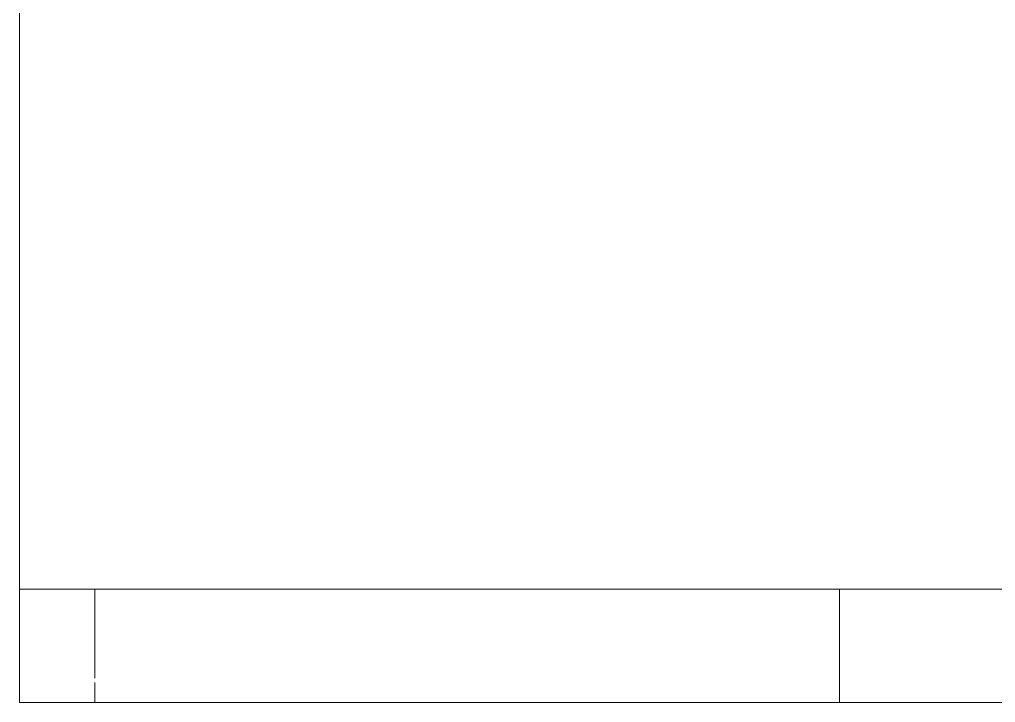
# Model space of a CAD drawing. Header units: millimetres. Extents: x 79795 to 317870, y -36033 to 97293.
# Drawn here: x 221949 to 222466, y 19264 to 19626 of the extents above; entities that cross this region are included whole.
import ezdxf

# ---------------------------------------------------------------- set-up
doc = ezdxf.new("R2010")
doc.units = ezdxf.units.MM
doc.header["$MEASUREMENT"] = 0
doc.layers.add('I-FURN', color=8, linetype='CONTINUOUS', lineweight=9)

msp = doc.modelspace()

# ---------------------------------------------------------------- linework, layer by layer
at = {"layer": 'I-FURN'}
for p, q in [((221948.52, 20663.76), (221948.52, 19263.76)), ((221948.52, 19263.76), (221948.52, 20663.76)), ((221988, 19323.76), (221948.52, 19323.76)), ((221948.52, 19323.76), (222383.15, 19323.76)), ((221948.52, 19323.76), (221948.52, 19263.76)), ((221948.52, 19323.76), (221948.52, 19263.76)), ((223508.52, 19323.76), (221988.52, 19323.76)), ((221988.52, 19323.76), (221988.52, 19276.66)), ((221988.52, 19323.76), (221988.52, 19276.66)), ((222383.15, 19323.76), (222513.52, 19323.76)), ((222383.15, 19323.76), (222383.15, 19263.76)), ((222383.15, 19323.76), (222383.15, 19263.76)), ((221988.52, 19274.34), (221988.52, 19263.76)), ((221988.52, 19274.34), (221988.52, 19263.76)), ((222383.15, 19263.76), (221948.52, 19263.76)), ((221948.52, 19263.76), (221988.52, 19263.76)), ((221948.52, 19263.76), (222748.52, 19263.76)), ((222748.52, 19263.76), (221948.52, 19263.76)), ((221988.52, 19263.76), (223508.52, 19263.76)), ((222513.52, 19263.76), (222383.15, 19263.76))]:
    msp.add_line(p, q, dxfattribs=at)

doc.saveas('drawing.dxf')
